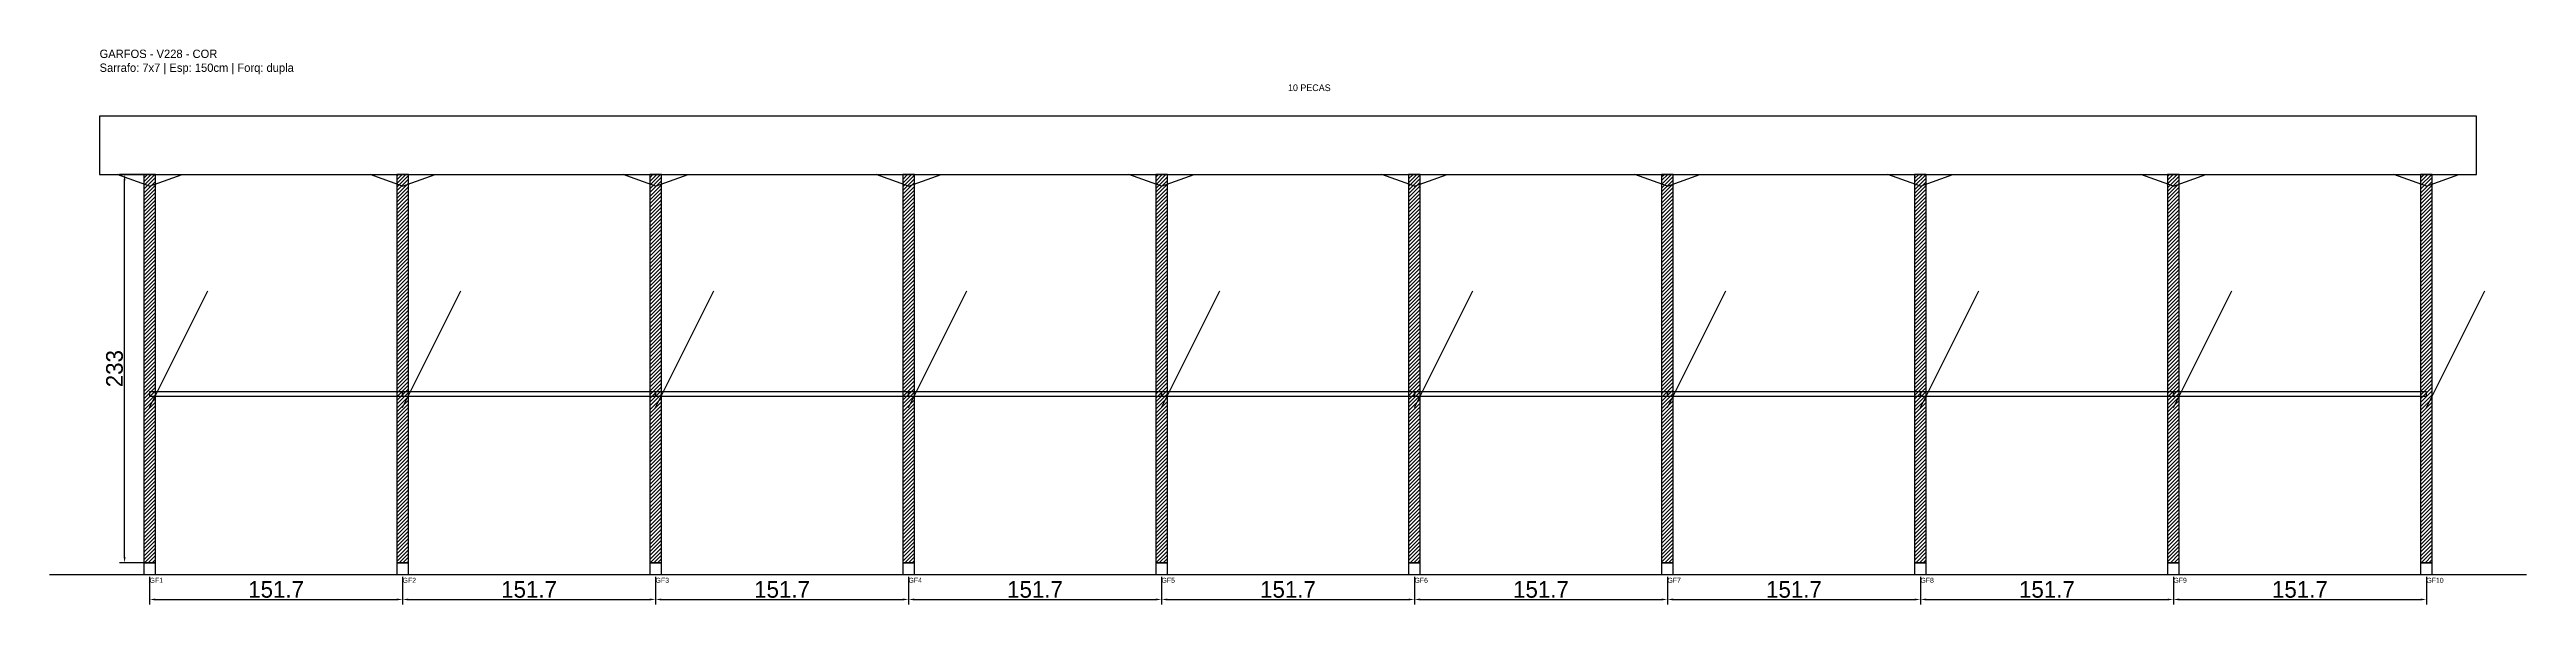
# Model space of a CAD drawing. Header units: metres. Extents: x -30 to 1455, y -25 to 308.
import ezdxf

# ---------------------------------------------------------------- set-up
doc = ezdxf.new("R2010")
doc.units = ezdxf.units.M
for name, color, linetype in [('BARRA_ANCORAGEM', 1, 'Continuous'), ('COTA', 241, 'Continuous'), ('GARFOS OK', 3, 'Continuous'), ('NOME DA VIGA', 6, 'Continuous'), ('SARR_7x7', 40, 'Continuous'), ('TIRAS REESCORAMENTO', 252, 'Continuous'), ('VIGAS', 3, 'Continuous')]:
    doc.layers.add(name, color=color, linetype=linetype)
doc.dimstyles.new('EZ DXF', dxfattribs={"dimtxt": 10, "dimasz": 3.5, "dimexe": 3, "dimexo": 1.5, "dimgap": 1, "dimtad": 1, "dimdec": 1, "dimdsep": 46, "dimcen": 2.5, "dimazin": 3, "dimtfac": 1, "dimtmove": 0, "dimatfit": 3})

msp = doc.modelspace()

# ---------------------------------------------------------------- hatches: boundary and pattern name
at = {"layer": 'COTA'}
h = msp.add_hatch(dxfattribs=at)
h.set_pattern_fill('ANSI31', scale=0.5)
h.paths.add_polyline_path([(26.5, 0), (33.5, 0), (33.5, 233), (26.5, 233)])
h = msp.add_hatch(dxfattribs=at)
h.set_pattern_fill('ANSI31', scale=0.5)
h.paths.add_polyline_path([(178.17, 0), (185.17, 0), (185.17, 233), (178.17, 233)])
h = msp.add_hatch(dxfattribs=at)
h.set_pattern_fill('ANSI31', scale=0.5)
h.paths.add_polyline_path([(329.83, 0), (336.83, 0), (336.83, 233), (329.83, 233)])
h = msp.add_hatch(dxfattribs=at)
h.set_pattern_fill('ANSI31', scale=0.5)
h.paths.add_polyline_path([(481.5, 0), (488.5, 0), (488.5, 233), (481.5, 233)])
h = msp.add_hatch(dxfattribs=at)
h.set_pattern_fill('ANSI31', scale=0.5)
h.paths.add_polyline_path([(633.17, 0), (640.17, 0), (640.17, 233), (633.17, 233)])
h = msp.add_hatch(dxfattribs=at)
h.set_pattern_fill('ANSI31', scale=0.5)
h.paths.add_polyline_path([(784.83, 0), (791.83, 0), (791.83, 233), (784.83, 233)])
h = msp.add_hatch(dxfattribs=at)
h.set_pattern_fill('ANSI31', scale=0.5)
h.paths.add_polyline_path([(936.5, 0), (943.5, 0), (943.5, 233), (936.5, 233)])
h = msp.add_hatch(dxfattribs=at)
h.set_pattern_fill('ANSI31', scale=0.5)
h.paths.add_polyline_path([(1088.17, 0), (1095.17, 0), (1095.17, 233), (1088.17, 233)])
h = msp.add_hatch(dxfattribs=at)
h.set_pattern_fill('ANSI31', scale=0.5)
h.paths.add_polyline_path([(1239.83, 0), (1246.83, 0), (1246.83, 233), (1239.83, 233)])
h = msp.add_hatch(dxfattribs=at)
h.set_pattern_fill('ANSI31', scale=0.5)
h.paths.add_polyline_path([(1391.5, 0), (1398.5, 0), (1398.5, 233), (1391.5, 233)])

# ---------------------------------------------------------------- linework, layer by layer
at = {"layer": 'BARRA_ANCORAGEM'}
for p, q in [((30, 93.2), (64.95, 163.1)), ((181.67, 93.2), (216.62, 163.1)), ((333.33, 93.2), (368.28, 163.1)), ((485, 93.2), (519.95, 163.1)), ((636.67, 93.2), (671.62, 163.1)), ((788.33, 93.2), (823.28, 163.1)), ((940, 93.2), (974.95, 163.1)), ((1091.67, 93.2), (1126.62, 163.1)), ((1243.33, 93.2), (1278.28, 163.1)), ((1395, 93.2), (1429.95, 163.1))]:
    msp.add_line(p, q, dxfattribs=at)
at = {"layer": 'GARFOS OK'}
for p, q in [((30, 226), (10.5, 233)), ((10.5, 233), (49.5, 233)), ((30, 226), (49.5, 233)), ((181.67, 226), (162.17, 233)), ((162.17, 233), (201.17, 233)), ((181.67, 226), (201.17, 233)), ((333.33, 226), (313.83, 233)), ((313.83, 233), (352.83, 233)), ((333.33, 226), (352.83, 233)), ((485, 226), (465.5, 233)), ((465.5, 233), (504.5, 233)), ((485, 226), (504.5, 233)), ((636.67, 226), (617.17, 233)), ((617.17, 233), (656.17, 233)), ((636.67, 226), (656.17, 233)), ((788.33, 226), (768.83, 233)), ((768.83, 233), (807.83, 233)), ((788.33, 226), (807.83, 233)), ((940, 226), (920.5, 233)), ((920.5, 233), (959.5, 233)), ((940, 226), (959.5, 233)), ((1091.67, 226), (1072.17, 233)), ((1072.17, 233), (1111.17, 233)), ((1091.67, 226), (1111.17, 233)), ((1243.33, 226), (1223.83, 233)), ((1223.83, 233), (1262.83, 233)), ((1243.33, 226), (1262.83, 233)), ((1395, 226), (1375.5, 233)), ((1375.5, 233), (1414.5, 233)), ((1395, 226), (1414.5, 233))]:
    msp.add_line(p, q, dxfattribs=at)
at = {"layer": 'GARFOS OK', "linetype": 'CONTINUOUS'}
msp.add_line((-30, -7), (1455, -7), dxfattribs=at)
at = {"layer": 'GARFOS OK'}
for points in [[(26.5, 0), (33.5, 0), (33.5, 233), (26.5, 233), (26.5, 0)], [(178.17, 0), (185.17, 0), (185.17, 233), (178.17, 233), (178.17, 0)], [(329.83, 0), (336.83, 0), (336.83, 233), (329.83, 233), (329.83, 0)], [(481.5, 0), (488.5, 0), (488.5, 233), (481.5, 233), (481.5, 0)], [(633.17, 0), (640.17, 0), (640.17, 233), (633.17, 233), (633.17, 0)], [(784.83, 0), (791.83, 0), (791.83, 233), (784.83, 233), (784.83, 0)], [(936.5, 0), (943.5, 0), (943.5, 233), (936.5, 233), (936.5, 0)], [(1088.17, 0), (1095.17, 0), (1095.17, 233), (1088.17, 233), (1088.17, 0)], [(1239.83, 0), (1246.83, 0), (1246.83, 233), (1239.83, 233), (1239.83, 0)], [(1391.5, 0), (1398.5, 0), (1398.5, 233), (1391.5, 233), (1391.5, 0)]]:
    msp.add_lwpolyline(points, dxfattribs=at)
at = {"layer": 'SARR_7x7'}
for points in [[(26.5, -7), (33.5, -7), (33.5, 0), (26.5, 0), (26.5, -7)], [(178.17, -7), (185.17, -7), (185.17, 0), (178.17, 0), (178.17, -7)], [(329.83, -7), (336.83, -7), (336.83, 0), (329.83, 0), (329.83, -7)], [(481.5, -7), (488.5, -7), (488.5, 0), (481.5, 0), (481.5, -7)], [(633.17, -7), (640.17, -7), (640.17, 0), (633.17, 0), (633.17, -7)], [(784.83, -7), (791.83, -7), (791.83, 0), (784.83, 0), (784.83, -7)], [(936.5, -7), (943.5, -7), (943.5, 0), (936.5, 0), (936.5, -7)], [(1088.17, -7), (1095.17, -7), (1095.17, 0), (1088.17, 0), (1088.17, -7)], [(1239.83, -7), (1246.83, -7), (1246.83, 0), (1239.83, 0), (1239.83, -7)], [(1391.5, -7), (1398.5, -7), (1398.5, 0), (1391.5, 0), (1391.5, -7)]]:
    msp.add_lwpolyline(points, dxfattribs=at)
at = {"layer": 'TIRAS REESCORAMENTO'}
for points in [[(30, 100), (181.67, 100), (181.67, 102.5), (30, 102.5), (30, 100)], [(181.67, 100), (333.33, 100), (333.33, 102.5), (181.67, 102.5), (181.67, 100)], [(333.33, 100), (485, 100), (485, 102.5), (333.33, 102.5), (333.33, 100)], [(485, 100), (636.67, 100), (636.67, 102.5), (485, 102.5), (485, 100)], [(636.67, 100), (788.33, 100), (788.33, 102.5), (636.67, 102.5), (636.67, 100)], [(788.33, 100), (940, 100), (940, 102.5), (788.33, 102.5), (788.33, 100)], [(940, 100), (1091.67, 100), (1091.67, 102.5), (940, 102.5), (940, 100)], [(1091.67, 100), (1243.33, 100), (1243.33, 102.5), (1091.67, 102.5), (1091.67, 100)], [(1243.33, 100), (1395, 100), (1395, 102.5), (1243.33, 102.5), (1243.33, 100)]]:
    msp.add_lwpolyline(points, dxfattribs=at)
at = {"layer": 'VIGAS'}
msp.add_lwpolyline([(0, 233), (1425, 233), (1425, 268), (0, 268), (0, 233)], dxfattribs=at)

# ---------------------------------------------------------------- texts
at = {"layer": 'NOME DA VIGA'}
for s, height, p in [('10 PECAS', 4, (712.5, 283)), ('GF1', 3, (30, -12)), ('GF2', 3, (181.67, -12)), ('GF3', 3, (333.33, -12)), ('GF4', 3, (485, -12)), ('GF5', 3, (636.67, -12)), ('GF6', 3, (788.33, -12)), ('GF7', 3, (940, -12)), ('GF8', 3, (1091.67, -12)), ('GF9', 3, (1243.33, -12)), ('GF10', 3, (1395, -12))]:
    msp.add_text(s, height=height, dxfattribs=at).set_placement(p)
at = {"layer": 'NOME DA VIGA', "insert": (0, 293), "char_height": 5, "attachment_point": 7}
msp.add_mtext('GARFOS - V228 - COR\\PSarrafo: 7x7 | Esp: 150cm | Forq: dupla', dxfattribs=at)

# ---------------------------------------------------------------- dimensions: what is measured, and where the dimension line sits
at = {"layer": 'COTA'}
msp.add_linear_dim(base=(15, 0), p1=(30, 0), p2=(30, 233), angle=90, dimstyle='EZ DXF', dxfattribs=at).render()
for base, p1, p2 in [((30, -22), (30, -7), (181.67, -7)), ((181.67, -22), (181.67, -7), (333.33, -7)), ((333.33, -22), (333.33, -7), (485, -7)), ((485, -22), (485, -7), (636.67, -7)), ((636.67, -22), (636.67, -7), (788.33, -7)), ((788.33, -22), (788.33, -7), (940, -7)), ((940, -22), (940, -7), (1091.67, -7)), ((1091.67, -22), (1091.67, -7), (1243.33, -7)), ((1243.33, -22), (1243.33, -7), (1395, -7))]:
    msp.add_linear_dim(base=base, p1=p1, p2=p2, dimstyle='EZ DXF', dxfattribs=at).render()

doc.saveas('drawing.dxf')
